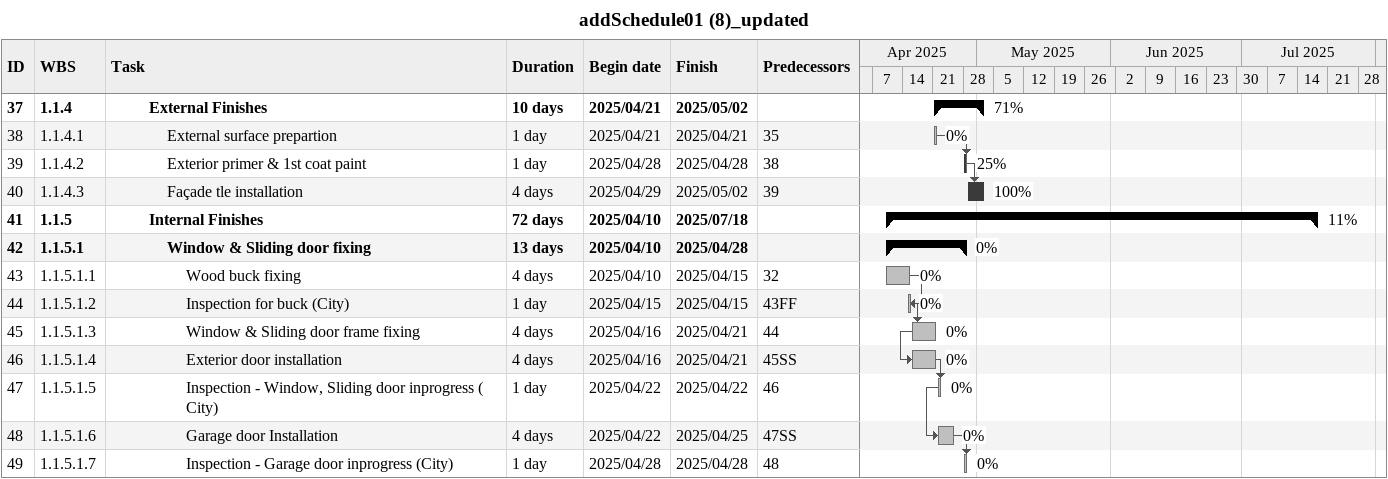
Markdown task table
addSchedule01 (8)_updated

| ID | WBS | Task | Duration | Start | Finish | Predecessors | % complete |
|---|---|---|---|---|---|---|---|
| 37 | 1.1.4 | **External Finishes** | 10d | 2025-04-21 | 2025-05-02 |  | 71 |
| 38 | 1.1.4.1 | External surface prepartion | 1d | 2025-04-21 | 2025-04-21 | 35 | 0 |
| 39 | 1.1.4.2 | Exterior primer & 1st coat paint | 1d | 2025-04-28 | 2025-04-28 | 38 | 25 |
| 40 | 1.1.4.3 | Façade tle installation | 4d | 2025-04-29 | 2025-05-02 | 39 | 100 |
| 41 | 1.1.5 | **Internal Finishes** | 72d | 2025-04-10 | 2025-07-18 |  | 11 |
| 42 | 1.1.5.1 | **Window & Sliding door fixing** | 13d | 2025-04-10 | 2025-04-28 |  | 0 |
| 43 | 1.1.5.1.1 | Wood buck fixing | 4d | 2025-04-10 | 2025-04-15 | 32 | 0 |
| 44 | 1.1.5.1.2 | Inspection for buck (City) | 1d | 2025-04-15 | 2025-04-15 | 43FF | 0 |
| 45 | 1.1.5.1.3 | Window & Sliding door frame fixing | 4d | 2025-04-16 | 2025-04-21 | 44 | 0 |
| 46 | 1.1.5.1.4 | Exterior door installation | 4d | 2025-04-16 | 2025-04-21 | 45SS | 0 |
| 47 | 1.1.5.1.5 | Inspection - Window, Sliding door inprogress ( City) | 1d | 2025-04-22 | 2025-04-22 | 46 | 0 |
| 48 | 1.1.5.1.6 | Garage door Installation | 4d | 2025-04-22 | 2025-04-25 | 47SS | 0 |
| 49 | 1.1.5.1.7 | Inspection - Garage door inprogress (City) | 1d | 2025-04-28 | 2025-04-28 | 48 | 0 |
